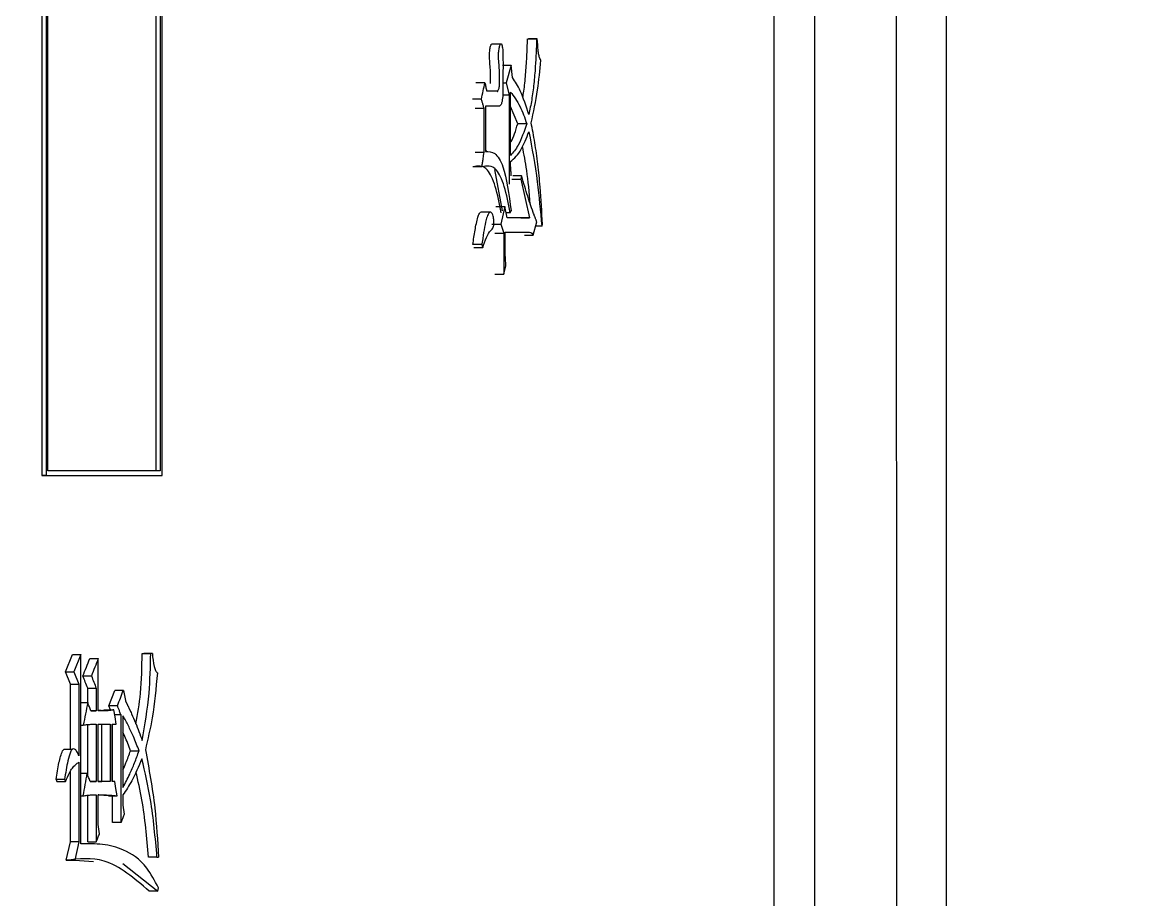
# Model space of a CAD drawing. Header units: millimetres. Extents: x 2642 to 4256, y 821 to 2003.
# Drawn here: x 3295.1 to 3306.86, y 1112.75 to 1122.02 of the extents above; entities that cross this region are included whole.
import ezdxf

# ---------------------------------------------------------------- set-up
doc = ezdxf.new("R2010")
doc.units = ezdxf.units.MM

msp = doc.modelspace()

# ---------------------------------------------------------------- linework, layer by layer
at = {"color": 7, "linetype": 'Continuous', "lineweight": 25}
for p, q in [((3304.867, 1103.6), (3304.867, 1132.906)), ((3304.335, 1132.632), (3304.337, 1103.894)), ((3303.47, 1132.188), (3303.472, 1103.895)), ((3303.044, 1105.068), (3303.045, 1131.969)), ((3296.516, 1128.869), (3296.516, 1117.286)), ((3296.562, 1128.89), (3296.562, 1117.286)), ((3296.581, 1117.236), (3296.581, 1128.898)), ((3295.31, 1128.322), (3295.31, 1117.236)), ((3295.355, 1128.341), (3295.355, 1117.236)), ((3295.375, 1117.286), (3295.375, 1128.35)), ((3300.443, 1121.85), (3300.536, 1121.85)), ((3300.544, 1121.85), (3300.451, 1121.85)), ((3300.544, 1121.85), (3300.536, 1121.85)), ((3300.157, 1121.794), (3300.062, 1121.794)), ((3300.175, 1121.569), (3300.269, 1121.569)), ((3300.269, 1121.569), (3300.216, 1121.385)), ((3300.283, 1121.439), (3300.269, 1121.569)), ((3300.181, 1121.493), (3300.181, 1121.32)), ((3299.991, 1121.385), (3299.896, 1121.385)), ((3300.181, 1121.385), (3300.216, 1121.385)), ((3300.216, 1121.385), (3300.247, 1121.255)), ((3300.008, 1121.298), (3300.118, 1121.298)), ((3300.024, 1121.298), (3300.118, 1121.298)), ((3300.247, 1121.255), (3300.179, 1121.255)), ((3300.247, 1121.255), (3300.247, 1120.314)), ((3300.261, 1120.617), (3300.261, 1121.287)), ((3299.953, 1121.212), (3299.858, 1121.212)), ((3299.982, 1121.114), (3299.887, 1121.114)), ((3299.982, 1120.649), (3299.982, 1121.114)), ((3300.136, 1121.136), (3299.997, 1121.136)), ((3299.997, 1121.136), (3299.997, 1120.66)), ((3300.337, 1120.952), (3300.261, 1121.135)), ((3300.433, 1120.952), (3300.339, 1120.952)), ((3300.012, 1120.661), (3299.997, 1120.661)), ((3299.958, 1120.498), (3299.864, 1120.498)), ((3300.09, 1120.467), (3300.171, 1120.033)), ((3300.378, 1120.4), (3300.284, 1120.4)), ((3300.378, 1120.4), (3300.37, 1120.368)), ((3300.276, 1120.368), (3300.37, 1120.368)), ((3300.37, 1120.368), (3300.463, 1119.957)), ((3300.107, 1120.076), (3300.201, 1120.076)), ((3300.201, 1120.076), (3300.159, 1119.892)), ((3300.224, 1119.957), (3300.201, 1120.076)), ((3300.041, 1120.017), (3299.946, 1120.017)), ((3300.258, 1120.011), (3300.214, 1120.011)), ((3300.463, 1119.957), (3300.224, 1119.957)), ((3300.258, 1120.011), (3300.266, 1120.033)), ((3300.37, 1119.957), (3300.463, 1119.957)), ((3300.064, 1119.892), (3300.159, 1119.892)), ((3300.159, 1119.892), (3300.19, 1119.795)), ((3300.204, 1119.806), (3300.463, 1119.806)), ((3300.204, 1119.665), (3300.204, 1119.806)), ((3300.37, 1119.806), (3300.463, 1119.806)), ((3300.501, 1119.773), (3300.539, 1119.914)), ((3300.59, 1119.87), (3300.527, 1119.87)), ((3300.59, 1119.87), (3300.598, 1119.892)), ((3300.19, 1119.795), (3300.19, 1119.362)), ((3300.408, 1119.773), (3300.501, 1119.773)), ((3299.958, 1119.676), (3299.864, 1119.676)), ((3299.873, 1119.643), (3299.967, 1119.643)), ((3300.19, 1119.362), (3300.213, 1119.449)), ((3295.31, 1117.236), (3296.534, 1117.236)), ((3295.355, 1117.236), (3295.31, 1117.236)), ((3296.562, 1117.286), (3296.516, 1117.286)), ((3296.534, 1117.236), (3296.581, 1117.236)), ((3295.56, 1115.161), (3295.633, 1115.345)), ((3295.633, 1115.345), (3295.723, 1115.345)), ((3295.723, 1115.345), (3295.65, 1115.161)), ((3295.723, 1113.344), (3295.723, 1115.345)), ((3296.37, 1115.356), (3296.461, 1115.356)), ((3296.478, 1115.356), (3296.387, 1115.356)), ((3296.478, 1115.356), (3296.461, 1115.356)), ((3295.907, 1114.75), (3295.907, 1115.302)), ((3295.56, 1115.161), (3295.65, 1115.161)), ((3295.612, 1115.031), (3295.56, 1115.161)), ((3295.65, 1115.161), (3295.702, 1115.031)), ((3295.744, 1115.118), (3295.834, 1115.118)), ((3295.612, 1115.031), (3295.702, 1115.031)), ((3295.612, 1114.342), (3295.612, 1115.031)), ((3295.702, 1115.031), (3295.702, 1114.274)), ((3295.795, 1114.988), (3295.885, 1114.988)), ((3295.795, 1114.837), (3295.795, 1114.988)), ((3295.885, 1114.988), (3295.885, 1114.75)), ((3296.019, 1114.804), (3296.081, 1114.966)), ((3296.172, 1114.966), (3296.081, 1114.966)), ((3296.172, 1114.966), (3296.193, 1114.858)), ((3295.723, 1114.837), (3295.796, 1114.837)), ((3295.885, 1114.75), (3295.83, 1114.75)), ((3295.83, 1114.75), (3295.885, 1114.75)), ((3295.981, 1114.761), (3296.071, 1114.761)), ((3296.035, 1114.761), (3296.019, 1114.804)), ((3296.109, 1114.804), (3296.019, 1114.804)), ((3296.147, 1114.707), (3296.08, 1114.707)), ((3296.147, 1113.571), (3296.147, 1114.707)), ((3296.168, 1114.696), (3296.168, 1113.939)), ((3295.723, 1114.599), (3295.749, 1114.599)), ((3295.795, 1114.07), (3295.795, 1114.605)), ((3295.885, 1114.609), (3295.885, 1114.004)), ((3295.907, 1114.004), (3295.907, 1114.609)), ((3295.907, 1114.609), (3296.034, 1114.609)), ((3295.943, 1114.004), (3295.943, 1114.609)), ((3296.034, 1114.609), (3296.034, 1114.004)), ((3296.055, 1114.609), (3296.097, 1114.609)), ((3296.055, 1114.004), (3296.055, 1114.609)), ((3296.056, 1114.004), (3296.056, 1114.609)), ((3295.633, 1114.342), (3295.542, 1114.342)), ((3296.247, 1114.328), (3296.338, 1114.328)), ((3295.702, 1114.209), (3295.702, 1113.365)), ((3295.612, 1113.365), (3295.612, 1114.11)), ((3295.723, 1114.09), (3295.787, 1114.09)), ((3295.551, 1114.025), (3295.461, 1114.025)), ((3295.461, 1114.025), (3295.47, 1114.004)), ((3295.47, 1114.004), (3295.559, 1114.004)), ((3295.551, 1114.025), (3295.559, 1114.004)), ((3295.885, 1114.004), (3295.822, 1114.004)), ((3295.822, 1114.004), (3295.885, 1114.004)), ((3296.034, 1114.004), (3295.907, 1114.004)), ((3295.907, 1114.004), (3295.943, 1114.004)), ((3296.034, 1114.004), (3295.943, 1114.004)), ((3296.08, 1114.004), (3296.055, 1114.004)), ((3296.08, 1114.004), (3296.055, 1114.004)), ((3295.723, 1113.852), (3295.745, 1113.852)), ((3295.795, 1113.365), (3295.795, 1113.858)), ((3295.885, 1113.863), (3295.885, 1113.365)), ((3295.907, 1113.549), (3295.907, 1113.863)), ((3296.015, 1113.852), (3296.105, 1113.852)), ((3296.056, 1113.571), (3296.056, 1113.852)), ((3296.168, 1113.863), (3296.168, 1113.755)), ((3296.168, 1113.755), (3296.18, 1113.658)), ((3296.147, 1113.571), (3296.056, 1113.571)), ((3295.569, 1113.171), (3295.612, 1113.365)), ((3295.702, 1113.365), (3295.612, 1113.365)), ((3295.702, 1113.365), (3295.659, 1113.171)), ((3295.569, 1113.171), (3295.659, 1113.171)), ((3295.659, 1113.171), (3295.857, 1113.157)), ((3296.165, 1113.137), (3296.535, 1112.846)), ((3296.527, 1113.203), (3296.436, 1113.203)), ((3296.527, 1113.203), (3296.543, 1113.203)), ((3296.535, 1112.846), (3296.543, 1112.879)), ((3296.535, 1112.846), (3296.444, 1112.846))]:
    msp.add_line(p, q, dxfattribs=at)
at = {"color": 7, "linetype": 'Continuous', "lineweight": 25, "flags": 128}
for points in [[(3299.982, 1120.649), (3299.958, 1120.649), (3299.934, 1120.649), (3299.887, 1120.649)], [(3300.096, 1119.795), (3300.142, 1119.795), (3300.19, 1119.795)], [(3299.958, 1119.676), (3299.963, 1119.659), (3299.967, 1119.643)], [(3300.096, 1119.362), (3300.118, 1119.362), (3300.143, 1119.362), (3300.19, 1119.362)], [(3295.817, 1115.302), (3295.862, 1115.302), (3295.907, 1115.302)], [(3296.097, 1114.609), (3296.084, 1114.685), (3296.071, 1114.761)], [(3296.105, 1113.852), (3296.092, 1113.928), (3296.08, 1114.004)], [(3295.919, 1113.452), (3295.913, 1113.501), (3295.907, 1113.549)], [(3295.795, 1113.365), (3295.818, 1113.365), (3295.841, 1113.365), (3295.885, 1113.365)]]:
    msp.add_lwpolyline(points, dxfattribs=at)
at = {"color": 7, "linetype": 'Continuous', "lineweight": 25}
for points, knots in [([(3226.434, 1113.962), (3228.995, 1113.987), (3232.575, 1114.021), (3237.844, 1114.3), (3242.309, 1114.636), (3247.625, 1115.201), (3253.194, 1115.974), (3259.007, 1116.985), (3264.978, 1118.241), (3271.054, 1119.751), (3277.192, 1121.522), (3283.358, 1123.556), (3289.521, 1125.856), (3295.658, 1128.421), (3301.746, 1131.251), (3307.766, 1134.345), (3313.698, 1137.7), (3319.527, 1141.312), (3325.237, 1145.177), (3330.813, 1149.291), (3336.24, 1153.649), (3341.506, 1158.243), (3346.597, 1163.067), (3351.502, 1168.115), (3356.209, 1173.378), (3360.707, 1178.848), (3364.985, 1184.516), (3369.034, 1190.373), (3372.843, 1196.41), (3376.405, 1202.616), (3379.71, 1208.981), (3382.751, 1215.493), (3385.52, 1222.142), (3388.01, 1228.917), (3390.216, 1235.804), (3392.131, 1242.793), (3393.749, 1249.871), (3395.067, 1257.025), (3396.08, 1264.241), (3396.784, 1271.509), (3397.177, 1278.813), (3397.256, 1286.141), (3397.019, 1293.479), (3396.465, 1300.813), (3395.593, 1308.131), (3394.402, 1315.418), (3392.894, 1322.661), (3391.069, 1329.845), (3388.929, 1336.958), (3386.475, 1343.986), (3383.71, 1350.914), (3380.637, 1357.731), (3377.26, 1364.421), (3373.583, 1370.973), (3369.609, 1377.373), (3365.344, 1383.609), (3360.793, 1389.667), (3355.961, 1395.535), (3350.854, 1401.201), (3345.477, 1406.654), (3340.03, 1411.701), (3334.557, 1416.354), (3329.099, 1420.623), (3323.474, 1424.666), (3317.692, 1428.474), (3311.765, 1432.042), (3305.703, 1435.364), (3299.517, 1438.434), (3293.22, 1441.248), (3286.826, 1443.8), (3280.351, 1446.086), (3273.814, 1448.102), (3267.239, 1449.845), (3260.666, 1451.309), (3254.172, 1452.491), (3247.882, 1453.388), (3242.359, 1453.972), (3237.476, 1454.339), (3232.652, 1454.579), (3226.677, 1454.696), (3221.161, 1454.586), (3215.891, 1454.314), (3211.427, 1453.976), (3206.111, 1453.411), (3200.542, 1452.638), (3194.729, 1451.628), (3188.757, 1450.372), (3182.681, 1448.861), (3176.543, 1447.091), (3170.378, 1445.056), (3164.215, 1442.757), (3158.078, 1440.192), (3151.99, 1437.361), (3145.97, 1434.268), (3140.037, 1430.913), (3134.208, 1427.301), (3128.498, 1423.435), (3122.923, 1419.321), (3117.496, 1414.964), (3112.23, 1410.37), (3107.139, 1405.545), (3102.234, 1400.497), (3097.527, 1395.235), (3093.029, 1389.765), (3088.751, 1384.096), (3084.702, 1378.239), (3080.893, 1372.202), (3077.331, 1365.997), (3074.026, 1359.632), (3070.983, 1353.12), (3068.221, 1346.468), (3065.884, 1340.186), (3064.606, 1336.081), (3064.042, 1334.273)], [0, 0, 0, 0, 0.0102074, 0.014274, 0.021037, 0.0280561, 0.0355867, 0.0434511, 0.0515783, 0.0599113, 0.0684099, 0.0770439, 0.085791, 0.0946336, 0.1035582, 0.112554, 0.1216124, 0.1307262, 0.1398897, 0.1490979, 0.1583469, 0.1676331, 0.1769537, 0.1863062, 0.1956884, 0.2050985, 0.2145348, 0.2239961, 0.233481, 0.2429885, 0.2525178, 0.262068, 0.2716385, 0.2812287, 0.2908382, 0.3004664, 0.3101132, 0.3197782, 0.3294613, 0.3391624, 0.3488814, 0.3586183, 0.3683733, 0.3781464, 0.387938, 0.3977483, 0.4075776, 0.4174265, 0.4272956, 0.4371854, 0.4470968, 0.4570307, 0.4669882, 0.4769704, 0.486979, 0.4970156, 0.5070822, 0.5171812, 0.5273154, 0.5374882, 0.5477037, 0.5569145, 0.5661226, 0.5753266, 0.5845258, 0.5937191, 0.6029052, 0.6120821, 0.6212471, 0.6303962, 0.6395236, 0.6486197, 0.6576679, 0.6666375, 0.6754633, 0.6839789, 0.6919633, 0.6976055, 0.7035012, 0.7112199, 0.7214273, 0.7254939, 0.7322569, 0.739276, 0.7468066, 0.754671, 0.7627982, 0.7711312, 0.7796298, 0.7882638, 0.7970109, 0.8058535, 0.8147781, 0.8237739, 0.8328323, 0.8419461, 0.8511096, 0.8603178, 0.8695668, 0.878853, 0.8881736, 0.8975261, 0.9069083, 0.9163184, 0.9257547, 0.935216, 0.9447009, 0.9542084, 0.9637377, 0.9732879, 0.9828584, 0.9924486, 1, 1, 1, 1]), ([(3300.39, 1121.229), (3300.394, 1121.251), (3300.407, 1121.326), (3300.421, 1121.473), (3300.435, 1121.658), (3300.438, 1121.786), (3300.44, 1121.85)], [0, 0, 0, 0, 0.120306, 0.411451, 0.705042, 1, 1, 1, 1]), ([(3300.536, 1121.85), (3300.533, 1121.751), (3300.527, 1121.589), (3300.508, 1121.374), (3300.486, 1121.202), (3300.465, 1121.1), (3300.455, 1121.049)], [0, 0, 0, 0, 0.343988, 0.565055, 0.783969, 1, 1, 1, 1]), ([(3300.582, 1121.623), (3300.578, 1121.628), (3300.569, 1121.638), (3300.559, 1121.68), (3300.55, 1121.749), (3300.547, 1121.808), (3300.544, 1121.85)], [0, 0, 0, 0, 0.175771, 0.359485, 0.548639, 1, 1, 1, 1]), ([(3300.049, 1121.377), (3300.049, 1121.379), (3300.053, 1121.433), (3300.049, 1121.541), (3300.035, 1121.659), (3300.043, 1121.741), (3300.05, 1121.774), (3300.057, 1121.791), (3300.06, 1121.793), (3300.06, 1121.793)], [0, 0, 0, 0, 0.018521, 0.367057, 0.710389, 0.822056, 0.932404, 0.97926, 1, 1, 1, 1]), ([(3300.118, 1121.298), (3300.12, 1121.297), (3300.122, 1121.295), (3300.125, 1121.293), (3300.127, 1121.295), (3300.129, 1121.302), (3300.133, 1121.314), (3300.14, 1121.326), (3300.144, 1121.352), (3300.147, 1121.423), (3300.146, 1121.539), (3300.13, 1121.657), (3300.139, 1121.739), (3300.145, 1121.773), (3300.153, 1121.791), (3300.159, 1121.797), (3300.164, 1121.796), (3300.169, 1121.789), (3300.173, 1121.774), (3300.179, 1121.735), (3300.182, 1121.638), (3300.182, 1121.552), (3300.181, 1121.493)], [0, 0, 0, 0, 0.0138, 0.025127, 0.031098, 0.037099, 0.060784, 0.089374, 0.112534, 0.153888, 0.320046, 0.483741, 0.537098, 0.589789, 0.612612, 0.635583, 0.657284, 0.674402, 0.691535, 0.721107, 0.811251, 1, 1, 1, 1]), ([(3300.479, 1120.963), (3300.504, 1121.074), (3300.548, 1121.275), (3300.572, 1121.516), (3300.582, 1121.623)], [0, 0, 0, 0, 0.554975, 1, 1, 1, 1]), ([(3299.953, 1121.212), (3299.959, 1121.241), (3299.972, 1121.298), (3299.984, 1121.356), (3299.991, 1121.385)], [0, 0, 0, 0, 0.4999994, 1, 1, 1, 1]), ([(3299.991, 1121.385), (3299.994, 1121.37), (3300, 1121.342), (3300.005, 1121.313), (3300.008, 1121.298)], [0, 0, 0, 0, 0.5, 1, 1, 1, 1]), ([(3300.455, 1121.049), (3300.426, 1121.139), (3300.374, 1121.298), (3300.311, 1121.396), (3300.283, 1121.439)], [0, 0, 0, 0, 0.563739, 1, 1, 1, 1]), ([(3300.181, 1121.32), (3300.181, 1121.293), (3300.18, 1121.24), (3300.17, 1121.172), (3300.153, 1121.139), (3300.141, 1121.137), (3300.136, 1121.136)], [0, 0, 0, 0, 0.293529, 0.577239, 0.79045, 1, 1, 1, 1]), ([(3300.261, 1121.287), (3300.296, 1121.242), (3300.358, 1121.159), (3300.41, 1121.016), (3300.433, 1120.952)], [0, 0, 0, 0, 0.555585, 1, 1, 1, 1]), ([(3299.982, 1121.114), (3299.978, 1121.126), (3299.972, 1121.148), (3299.962, 1121.181), (3299.956, 1121.201), (3299.953, 1121.212)], [0, 0, 0, 0, 0.365746, 0.682872, 1, 1, 1, 1]), ([(3300.433, 1120.952), (3300.404, 1120.869), (3300.353, 1120.721), (3300.289, 1120.649), (3300.261, 1120.617)], [0, 0, 0, 0, 0.56317, 1, 1, 1, 1]), ([(3300.261, 1120.755), (3300.263, 1120.758), (3300.293, 1120.799), (3300.316, 1120.879), (3300.337, 1120.952)], [0, 0, 0, 0, 0.075653, 1, 1, 1, 1]), ([(3300.261, 1120.552), (3300.3, 1120.587), (3300.371, 1120.651), (3300.429, 1120.799), (3300.455, 1120.866)], [0, 0, 0, 0, 0.555454, 1, 1, 1, 1]), ([(3300.455, 1120.866), (3300.487, 1120.694), (3300.546, 1120.386), (3300.576, 1120.029), (3300.59, 1119.87)], [0, 0, 0, 0, 0.554852, 1, 1, 1, 1]), ([(3300.598, 1119.892), (3300.591, 1120.024), (3300.58, 1120.24), (3300.551, 1120.525), (3300.519, 1120.754), (3300.493, 1120.894), (3300.479, 1120.963)], [0, 0, 0, 0, 0.3437, 0.56446, 0.78335, 1, 1, 1, 1]), ([(3299.958, 1120.498), (3299.961, 1120.513), (3299.965, 1120.542), (3299.973, 1120.593), (3299.979, 1120.628), (3299.982, 1120.649)], [0, 0, 0, 0, 0.293208, 0.586415, 1, 1, 1, 1]), ([(3299.997, 1120.66), (3300.029, 1120.66), (3300.095, 1120.659), (3300.208, 1120.485), (3300.244, 1120.206), (3300.266, 1120.033)], [0, 0, 0, 0, 0.271711, 0.545564, 1, 1, 1, 1]), ([(3300.47, 1120.103), (3300.459, 1120.225), (3300.44, 1120.444), (3300.403, 1120.629), (3300.387, 1120.711)], [0, 0, 0, 0, 0.559578, 1, 1, 1, 1]), ([(3300.162, 1120.011), (3300.143, 1120.109), (3300.107, 1120.301), (3300.003, 1120.523), (3299.916, 1120.507), (3299.863, 1120.498)], [0, 0, 0, 0, 0.291558, 0.569369, 1, 1, 1, 1]), ([(3300.258, 1120.011), (3300.239, 1120.109), (3300.202, 1120.301), (3300.098, 1120.523), (3300.011, 1120.507), (3299.958, 1120.498)], [0, 0, 0, 0, 0.29142, 0.569226, 1, 1, 1, 1]), ([(3300.269, 1120.4), (3300.268, 1120.418), (3300.265, 1120.451), (3300.262, 1120.501), (3300.261, 1120.535), (3300.261, 1120.552)], [0, 0, 0, 0, 0.3484066, 0.6722881, 1, 1, 1, 1]), ([(3300.539, 1119.914), (3300.538, 1119.917), (3300.535, 1119.923), (3300.533, 1119.93), (3300.53, 1119.938), (3300.527, 1119.945), (3300.524, 1119.952), (3300.522, 1119.958), (3300.519, 1119.965), (3300.516, 1119.973), (3300.513, 1119.98), (3300.511, 1119.986), (3300.507, 1119.997), (3300.492, 1120.038), (3300.472, 1120.094), (3300.434, 1120.209), (3300.405, 1120.308), (3300.381, 1120.39), (3300.378, 1120.4)], [0, 0, 0, 0, 0.025377, 0.038065, 0.050754, 0.076131, 0.088819, 0.101507, 0.114196, 0.139573, 0.152261, 0.16495, 0.177638, 0.228393, 0.431466, 0.532978, 0.939243, 1, 1, 1, 1]), ([(3299.863, 1119.676), (3299.87, 1119.727), (3299.885, 1119.829), (3299.908, 1119.942), (3299.93, 1120.003), (3299.94, 1120.012), (3299.945, 1120.016)], [0, 0, 0, 0, 0.376936, 0.756018, 0.900931, 1, 1, 1, 1]), ([(3299.967, 1119.643), (3299.98, 1119.68), (3300.006, 1119.755), (3300.044, 1119.824), (3300.074, 1119.841), (3300.084, 1119.876), (3300.086, 1119.899), (3300.086, 1119.925), (3300.083, 1119.953), (3300.077, 1119.981), (3300.067, 1120.004), (3300.054, 1120.021), (3300.038, 1120.018), (3300.02, 1119.993), (3299.991, 1119.897), (3299.973, 1119.781), (3299.96, 1119.688), (3299.958, 1119.676)], [0, 0, 0, 0, 0.147264, 0.295549, 0.379238, 0.397703, 0.416178, 0.440331, 0.464931, 0.490583, 0.529382, 0.57023, 0.614805, 0.662848, 0.734386, 0.964893, 1, 1, 1, 1]), ([(3300.463, 1119.806), (3300.471, 1119.804), (3300.484, 1119.802), (3300.496, 1119.782), (3300.501, 1119.773)], [0, 0, 0, 0, 0.557224, 1, 1, 1, 1]), ([(3300.213, 1119.449), (3300.21, 1119.488), (3300.205, 1119.559), (3300.204, 1119.633), (3300.204, 1119.665)], [0, 0, 0, 0, 0.558839, 1, 1, 1, 1]), ([(3295.355, 1117.236), (3295.481, 1117.236), (3295.734, 1117.236), (3296.145, 1117.236), (3296.422, 1117.236), (3296.581, 1117.236)], [0, 0, 0, 0, 0.300081, 0.600162, 1, 1, 1, 1]), ([(3296.562, 1117.286), (3296.443, 1117.286), (3296.205, 1117.286), (3295.811, 1117.286), (3295.53, 1117.286), (3295.375, 1117.286)], [0, 0, 0, 0, 0.309921, 0.619841, 1, 1, 1, 1]), ([(3296.516, 1117.286), (3296.421, 1117.286), (3296.229, 1117.286), (3295.852, 1117.286), (3295.563, 1117.286), (3295.375, 1117.286)], [0, 0, 0, 0, 0.259657, 0.519313, 1, 1, 1, 1]), ([(3296.305, 1114.609), (3296.323, 1114.717), (3296.364, 1114.956), (3296.368, 1115.214), (3296.37, 1115.356)], [0, 0, 0, 0, 0.450697, 1, 1, 1, 1]), ([(3296.37, 1115.356), (3296.373, 1115.356), (3296.379, 1115.356), (3296.384, 1115.356), (3296.387, 1115.356)], [0, 0, 0, 0, 0.56, 1, 1, 1, 1]), ([(3296.371, 1114.436), (3296.4, 1114.601), (3296.451, 1114.896), (3296.458, 1115.215), (3296.461, 1115.356)], [0, 0, 0, 0, 0.55643, 1, 1, 1, 1]), ([(3296.478, 1115.356), (3296.482, 1115.308), (3296.488, 1115.243), (3296.51, 1115.173), (3296.524, 1115.158), (3296.531, 1115.15)], [0, 0, 0, 0, 0.571287, 0.789427, 1, 1, 1, 1]), ([(3295.744, 1115.118), (3295.756, 1115.149), (3295.781, 1115.21), (3295.805, 1115.271), (3295.817, 1115.302)], [0, 0, 0, 0, 0.499999, 1, 1, 1, 1]), ([(3295.907, 1115.302), (3295.895, 1115.271), (3295.871, 1115.21), (3295.846, 1115.149), (3295.834, 1115.118)], [0, 0, 0, 0, 0.5, 1, 1, 1, 1]), ([(3295.795, 1114.988), (3295.787, 1115.01), (3295.77, 1115.053), (3295.753, 1115.096), (3295.744, 1115.118)], [0, 0, 0, 0, 0.5000001, 1, 1, 1, 1]), ([(3295.834, 1115.118), (3295.843, 1115.096), (3295.86, 1115.053), (3295.877, 1115.01), (3295.885, 1114.988)], [0, 0, 0, 0, 0.500001, 1, 1, 1, 1]), ([(3296.531, 1115.15), (3296.516, 1114.989), (3296.491, 1114.703), (3296.43, 1114.45), (3296.404, 1114.339)], [0, 0, 0, 0, 0.563683, 1, 1, 1, 1]), ([(3296.109, 1114.804), (3296.12, 1114.831), (3296.141, 1114.885), (3296.161, 1114.939), (3296.172, 1114.966)], [0, 0, 0, 0, 0.499999, 1, 1, 1, 1]), ([(3295.796, 1114.837), (3295.788, 1114.797), (3295.772, 1114.718), (3295.757, 1114.638), (3295.749, 1114.599)], [0, 0, 0, 0, 0.499999, 1, 1, 1, 1]), ([(3295.83, 1114.75), (3295.824, 1114.765), (3295.813, 1114.793), (3295.802, 1114.822), (3295.796, 1114.837)], [0, 0, 0, 0, 0.500001, 1, 1, 1, 1]), ([(3296.071, 1114.761), (3296.059, 1114.759), (3296.044, 1114.756), (3296.028, 1114.753), (3296.022, 1114.753), (3296.017, 1114.752), (3296.013, 1114.752), (3296.008, 1114.751), (3296.002, 1114.751), (3295.996, 1114.751), (3295.99, 1114.75), (3295.986, 1114.75), (3295.981, 1114.75), (3295.977, 1114.75), (3295.972, 1114.75), (3295.966, 1114.75), (3295.96, 1114.749), (3295.954, 1114.749), (3295.949, 1114.749), (3295.945, 1114.749), (3295.94, 1114.75), (3295.936, 1114.75), (3295.931, 1114.75), (3295.928, 1114.75), (3295.924, 1114.75), (3295.921, 1114.75), (3295.918, 1114.75), (3295.915, 1114.75), (3295.913, 1114.75), (3295.91, 1114.75), (3295.908, 1114.75), (3295.907, 1114.75)], [0, 0, 0, 0, 0.2197284, 0.2746588, 0.3021238, 0.3295888, 0.3570537, 0.3845187, 0.4119837, 0.4669139, 0.4943788, 0.5218438, 0.5493087, 0.5767736, 0.6042386, 0.6317035, 0.6866335, 0.7140984, 0.7415633, 0.7690282, 0.7964931, 0.8239581, 0.851423, 0.8788879, 0.8926203, 0.9200852, 0.9338177, 0.9475502, 0.9612826, 0.9750151, 1, 1, 1, 1]), ([(3295.939, 1114.754), (3295.939, 1114.754), (3295.938, 1114.754), (3295.925, 1114.753), (3295.913, 1114.752), (3295.907, 1114.752)], [0, 0, 0, 0, 0.206332, 0.536198, 1, 1, 1, 1]), ([(3295.939, 1114.754), (3295.941, 1114.754), (3295.944, 1114.754), (3295.953, 1114.756), (3295.965, 1114.757), (3295.976, 1114.76), (3295.981, 1114.761)], [0, 0, 0, 0, 0.142884, 0.237961, 0.618302, 1, 1, 1, 1]), ([(3296.147, 1114.707), (3296.142, 1114.719), (3296.133, 1114.742), (3296.121, 1114.774), (3296.113, 1114.794), (3296.109, 1114.804)], [0, 0, 0, 0, 0.384576, 0.692287, 1, 1, 1, 1]), ([(3296.193, 1114.858), (3296.195, 1114.854), (3296.197, 1114.849), (3296.201, 1114.841), (3296.204, 1114.835), (3296.206, 1114.83), (3296.209, 1114.824), (3296.212, 1114.818), (3296.215, 1114.812), (3296.217, 1114.806), (3296.22, 1114.801), (3296.223, 1114.795), (3296.227, 1114.787), (3296.23, 1114.779), (3296.234, 1114.772), (3296.236, 1114.766), (3296.239, 1114.76), (3296.242, 1114.754), (3296.245, 1114.748), (3296.25, 1114.737), (3296.269, 1114.695), (3296.312, 1114.598), (3296.348, 1114.5), (3296.371, 1114.436)], [0, 0, 0, 0, 0.028965, 0.043448, 0.057931, 0.072414, 0.086896, 0.101379, 0.115862, 0.130344, 0.144827, 0.15931, 0.173793, 0.202758, 0.217241, 0.231723, 0.246206, 0.260689, 0.275172, 0.289654, 0.347586, 0.579334, 1, 1, 1, 1]), ([(3296.338, 1114.328), (3296.318, 1114.379), (3296.283, 1114.472), (3296.225, 1114.593), (3296.187, 1114.662), (3296.168, 1114.696)], [0, 0, 0, 0, 0.378477, 0.688442, 1, 1, 1, 1]), ([(3295.749, 1114.599), (3295.764, 1114.601), (3295.794, 1114.606), (3295.84, 1114.608), (3295.87, 1114.609), (3295.885, 1114.609)], [0, 0, 0, 0, 0.328217, 0.664033, 1, 1, 1, 1]), ([(3296.247, 1114.328), (3296.228, 1114.38), (3296.203, 1114.448), (3296.174, 1114.507), (3296.168, 1114.521)], [0, 0, 0, 0, 0.766507, 1, 1, 1, 1]), ([(3295.461, 1114.025), (3295.47, 1114.085), (3295.483, 1114.17), (3295.508, 1114.269), (3295.524, 1114.321), (3295.538, 1114.337), (3295.542, 1114.342)], [0, 0, 0, 0, 0.508152, 0.710253, 0.913976, 1, 1, 1, 1]), ([(3295.702, 1114.274), (3295.695, 1114.29), (3295.682, 1114.321), (3295.657, 1114.351), (3295.631, 1114.347), (3295.605, 1114.303), (3295.578, 1114.193), (3295.561, 1114.092), (3295.551, 1114.025)], [0, 0, 0, 0, 0.119334, 0.235111, 0.326467, 0.420991, 0.617683, 1, 1, 1, 1]), ([(3296.168, 1113.939), (3296.192, 1113.985), (3296.234, 1114.068), (3296.291, 1114.198), (3296.322, 1114.285), (3296.338, 1114.328)], [0, 0, 0, 0, 0.391375, 0.694883, 1, 1, 1, 1]), ([(3296.168, 1114.126), (3296.178, 1114.15), (3296.207, 1114.214), (3296.232, 1114.285), (3296.247, 1114.328)], [0, 0, 0, 0, 0.3817754, 1, 1, 1, 1]), ([(3296.404, 1114.339), (3296.442, 1114.136), (3296.51, 1113.773), (3296.533, 1113.378), (3296.543, 1113.203)], [0, 0, 0, 0, 0.557128, 1, 1, 1, 1]), ([(3295.559, 1114.004), (3295.573, 1114.035), (3295.596, 1114.086), (3295.632, 1114.148), (3295.667, 1114.182), (3295.69, 1114.2), (3295.702, 1114.209)], [0, 0, 0, 0, 0.3455083, 0.5661755, 0.7836827, 1, 1, 1, 1]), ([(3296.367, 1114.242), (3296.333, 1114.161), (3296.272, 1114.018), (3296.2, 1113.91), (3296.168, 1113.863)], [0, 0, 0, 0, 0.56329, 1, 1, 1, 1]), ([(3296.527, 1113.203), (3296.509, 1113.41), (3296.477, 1113.775), (3296.4, 1114.1), (3296.367, 1114.242)], [0, 0, 0, 0, 0.563872, 1, 1, 1, 1]), ([(3295.787, 1114.09), (3295.78, 1114.051), (3295.766, 1113.971), (3295.752, 1113.892), (3295.745, 1113.852)], [0, 0, 0, 0, 0.499999, 1, 1, 1, 1]), ([(3295.822, 1114.004), (3295.816, 1114.018), (3295.805, 1114.047), (3295.793, 1114.076), (3295.787, 1114.09)], [0, 0, 0, 0, 0.500001, 1, 1, 1, 1]), ([(3296.436, 1113.203), (3296.419, 1113.41), (3296.393, 1113.727), (3296.327, 1114.009), (3296.305, 1114.107)], [0, 0, 0, 0, 0.652752, 1, 1, 1, 1]), ([(3295.745, 1113.852), (3295.76, 1113.854), (3295.791, 1113.858), (3295.838, 1113.862), (3295.87, 1113.863), (3295.885, 1113.863)], [0, 0, 0, 0, 0.317979, 0.65893, 1, 1, 1, 1]), ([(3295.907, 1113.863), (3295.923, 1113.863), (3295.964, 1113.863), (3296.03, 1113.86), (3296.08, 1113.855), (3296.105, 1113.852)], [0, 0, 0, 0, 0.2395488, 0.6196988, 1, 1, 1, 1]), ([(3296.015, 1113.852), (3295.983, 1113.856), (3295.947, 1113.859), (3295.911, 1113.861), (3295.907, 1113.861)], [0, 0, 0, 0, 0.877899, 1, 1, 1, 1]), ([(3296.18, 1113.658), (3296.175, 1113.645), (3296.168, 1113.625), (3296.156, 1113.596), (3296.15, 1113.579), (3296.147, 1113.571)], [0, 0, 0, 0, 0.428361, 0.714181, 1, 1, 1, 1]), ([(3296.543, 1112.879), (3296.503, 1112.954), (3296.396, 1113.156), (3296.187, 1113.286), (3295.953, 1113.349), (3295.8, 1113.345), (3295.723, 1113.344)], [0, 0, 0, 0, 0.180534, 0.481185, 0.738841, 1, 1, 1, 1]), ([(3295.885, 1113.365), (3295.891, 1113.38), (3295.902, 1113.409), (3295.914, 1113.438), (3295.919, 1113.452)], [0, 0, 0, 0, 0.499999, 1, 1, 1, 1]), ([(3296.444, 1112.846), (3296.288, 1112.98), (3296.011, 1113.219), (3295.704, 1113.186), (3295.569, 1113.171)], [0, 0, 0, 0, 0.560047, 1, 1, 1, 1])]:
    msp.add_open_spline(points, degree=3, knots=knots, dxfattribs=at)
msp.add_open_spline([(3312.227, 1121.927), (3312.142, 1120.368), (3311.971, 1117.248), (3310.583, 1112.751), (3308.474, 1108.543), (3306.44, 1106.172), (3305.423, 1104.986)], degree=3, dxfattribs=at)

doc.saveas('drawing.dxf')
